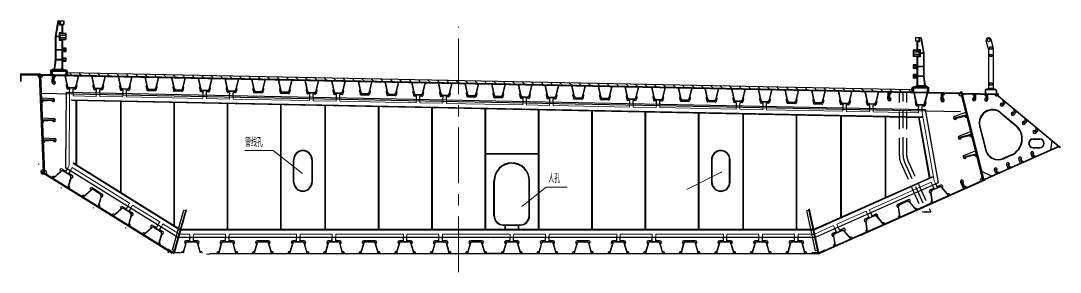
# Model space of a CAD drawing. Header units: millimetres. Extents: x -11.4 to 44.9, y -2.6 to 86.4.
# Drawn here: x 21.55 to 44.93, y 77.46 to 83.11 of the extents above; entities that cross this region are included whole.
import ezdxf

# ---------------------------------------------------------------- set-up
doc = ezdxf.new("R2010")
doc.units = ezdxf.units.MM
for name, pattern in [('CENTER', [2, 1.25, -0.25, 0.25, -0.25]), ('DASHED', [0.75, 0.5, -0.25]), ('DASHED2', [0.375, 0.25, -0.125]), ('DASHEDX2', [1.5, 1, -0.5])]:
    doc.linetypes.add(name, pattern=pattern)
for name, color, linetype, lineweight in [('CENTER', 1, 'CENTER', 13), ('dashed', 2, 'DASHED', 15), ('DIM', 4, 'Continuous', 15), ('GZ', 3, 'Continuous', 25), ('TEXT', 7, 'Continuous', 13)]:
    doc.layers.add(name, color=color, linetype=linetype, lineweight=lineweight)
doc.styles.get("Standard").update_dxf_attribs({"font": 'txt', "bigfont": 'gbcbig.shx'})

# ---------------------------------------------------------------- blocks, each defined once
blk = doc.blocks.new('U stiffner for bottom plate')
for p, q in [((90, 260), (-90, 260)), ((90, 254), (-90, 254)), ((-200, 0), (-135, 227)), ((-194, 0), (-129, 225)), ((129, 225), (194, 0)), ((135, 227), (200, 0))]:
    blk.add_line(p, q)
for centre, radius, start, end in [((-90, 214), 46, 90, 163.9092), ((-90, 214), 40, 90, 163.9092), ((90, 214), 46, 16.0908, 90), ((90, 214), 40, 16.0908, 90)]:
    blk.add_arc(centre, radius, start, end)
blk = doc.blocks.new('护栏')
for p, q in [((-210, 1215), (-270, 865)), ((-200, 1203), (-257, 870)), ((-210, 1215), (-160, 1215)), ((-200, 1203), (-172, 1203)), ((-172, 1203), (-172, 1123)), ((-160, 1215), (-160, 1135)), ((-160, 1215), (-80, 1215)), ((-156, 1211), (-156, 1139)), ((-156, 1211), (-84, 1211)), ((-84, 1211), (-84, 1139)), ((-80, 1215), (-80, 1135)), ((-122, 947), (-182, 947)), ((-182, 947), (-182, 870)), ((-172, 1135), (-160, 1135)), ((-172, 1123), (-122, 1123)), ((-160, 1135), (-80, 1135)), ((-160, 1135), (-110, 1135)), ((-156, 1139), (-84, 1139)), ((-122, 1123), (-110, 1123)), ((-122, 1123), (-122, 947)), ((-122, 947), (-110, 947)), ((-110, 1135), (-110, 935)), ((-270, 865), (-270, 345)), ((-258, 860), (-182, 860)), ((-258, 860), (-258, 570)), ((-257, 870), (-182, 870)), ((-182, 935), (-170, 935)), ((-182, 893), (-30, 893)), ((-182, 860), (-182, 783)), ((-182, 837), (-30, 837)), ((-182, 795), (-170, 795)), ((-182, 783), (-122, 783)), ((-110, 935), (-170, 935)), ((-170, 935), (-170, 795)), ((-170, 795), (-30, 795)), ((-166, 931), (-166, 799)), ((-110, 931), (-166, 931)), ((-166, 799), (-34, 799)), ((-122, 783), (-122, 570)), ((-110, 935), (-30, 935)), ((-110, 931), (-34, 931)), ((-110, 795), (-110, 133)), ((-34, 931), (-34, 799)), ((-30, 935), (-30, 795)), ((-258, 570), (-122, 570)), ((-258, 560), (-258, 570)), ((-258, 560), (-122, 560)), ((-258, 560), (-258, 350)), ((-122, 581), (-30, 581)), ((-122, 560), (-122, 570)), ((-122, 560), (-122, 350)), ((-122, 546), (-30, 546)), ((-110, 605), (-30, 605)), ((-110, 525), (-30, 525)), ((-106, 601), (-34, 601)), ((-106, 601), (-106, 529)), ((-106, 529), (-34, 529)), ((-34, 601), (-34, 529)), ((-30, 605), (-30, 525)), ((-270, 345), (-296, 133)), ((-259, 340), (-284, 133)), ((-259, 340), (-122, 340)), ((-258, 350), (-122, 350)), ((-122, 361), (-30, 361)), ((-122, 340), (-122, 133)), ((-122, 326), (-30, 326)), ((-110, 385), (-30, 385)), ((-110, 305), (-30, 305)), ((-106, 381), (-106, 309)), ((-106, 381), (-34, 381)), ((-106, 309), (-34, 309)), ((-34, 381), (-34, 309)), ((-30, 385), (-30, 305)), ((-335, 105), (-375, 105)), ((-375, 105), (-375, 80)), ((-375, 80), (-375, -7)), ((-375, 80), (-335, 80)), ((-360, 105), (-350, 105)), ((-350, 80), (-360, 80)), ((-350, 105), (-35, 105)), ((-350, 90), (-350, 0)), ((-350, 80), (-35, 80)), ((-340, 90), (-340, 0)), ((-320, 130), (-117, 130)), ((-320, 120), (-117, 120)), ((-97, 117), (-20, 97)), ((-95, 127), (-17, 107)), ((-35, 105), (-35, 80)), ((-35, 80), (-35, -1)), ((-10, 80), (-10, 0)), ((-10, 53), (-10, 0)), ((0, 80), (0, 0)), ((0, 53), (0, 0))]:
    blk.add_line(p, q)
at = {"color": 7, "linetype": 'DASHED2'}
for p, q in [((-200, 1203), (-212, 1203)), ((-172, 1203), (-160, 1203)), ((-258, 860), (-257, 870)), ((-182, 860), (-182, 870)), ((-122, 783), (-110, 783)), ((-259, 340), (-258, 350)), ((-122, 350), (-122, 340))]:
    blk.add_line(p, q, dxfattribs=at)
at = {"color": 3}
for p, q in [((-350, 100), (-350, -7)), ((-340, 100), (-340, -7))]:
    blk.add_line(p, q, dxfattribs=at)
at = {"linetype": 'DASHED', "ltscale": 0.2}
for p, q in [((-296, 133), (-300, 105)), ((-284, 133), (-288, 105)), ((-122, 133), (-122, 105)), ((-110, 133), (-110, 105))]:
    blk.add_line(p, q, dxfattribs=at)
for centre, radius, start, end in [((-320, 100), 30, 90, 180), ((-320, 100), 20, 90, 180), ((-117, 40), 90, 75.4546, 90), ((-117, 40), 80, 75.4546, 90), ((-30, 80), 20, 0, 60.72), ((-30, 80), 30, 0, 63.4349)]:
    blk.add_arc(centre, radius, start, end)
blk = doc.blocks.new('护栏2')
for p, q in [((-210, 1215), (-270, 865)), ((-200, 1203), (-257, 870)), ((-210, 1215), (-160, 1215)), ((-200, 1203), (-172, 1203)), ((-172, 1203), (-172, 1123)), ((-160, 1215), (-160, 1135)), ((-160, 1215), (-80, 1215)), ((-156, 1211), (-156, 1139)), ((-156, 1211), (-84, 1211)), ((-84, 1211), (-84, 1139)), ((-80, 1215), (-80, 1135)), ((-122, 947), (-182, 947)), ((-182, 947), (-182, 870)), ((-172, 1135), (-160, 1135)), ((-172, 1123), (-122, 1123)), ((-160, 1135), (-80, 1135)), ((-160, 1135), (-110, 1135)), ((-156, 1139), (-84, 1139)), ((-122, 1123), (-110, 1123)), ((-122, 1123), (-122, 947)), ((-122, 947), (-110, 947)), ((-110, 1135), (-110, 935)), ((-270, 865), (-270, 345)), ((-258, 860), (-182, 860)), ((-258, 860), (-258, 570)), ((-257, 870), (-182, 870)), ((-182, 935), (-170, 935)), ((-182, 893), (-30, 893)), ((-182, 860), (-182, 783)), ((-182, 837), (-30, 837)), ((-182, 795), (-170, 795)), ((-182, 783), (-122, 783)), ((-110, 935), (-170, 935)), ((-170, 935), (-170, 795)), ((-170, 795), (-30, 795)), ((-166, 931), (-166, 799)), ((-110, 931), (-166, 931)), ((-166, 799), (-34, 799)), ((-122, 783), (-122, 570)), ((-110, 935), (-30, 935)), ((-110, 931), (-34, 931)), ((-110, 795), (-110, 133)), ((-34, 931), (-34, 799)), ((-30, 935), (-30, 795)), ((-258, 570), (-122, 570)), ((-258, 560), (-258, 570)), ((-258, 560), (-122, 560)), ((-258, 560), (-258, 350)), ((-122, 581), (-30, 581)), ((-122, 560), (-122, 570)), ((-122, 560), (-122, 350)), ((-122, 546), (-30, 546)), ((-110, 605), (-30, 605)), ((-110, 525), (-30, 525)), ((-106, 601), (-34, 601)), ((-106, 601), (-106, 529)), ((-106, 529), (-34, 529)), ((-34, 601), (-34, 529)), ((-30, 605), (-30, 525)), ((-270, 345), (-296, 133)), ((-259, 340), (-284, 133)), ((-259, 340), (-122, 340)), ((-258, 350), (-122, 350)), ((-122, 361), (-30, 361)), ((-122, 340), (-122, 133)), ((-122, 326), (-30, 326)), ((-110, 385), (-30, 385)), ((-110, 305), (-30, 305)), ((-106, 381), (-106, 309)), ((-106, 381), (-34, 381)), ((-106, 309), (-34, 309)), ((-34, 381), (-34, 309)), ((-30, 385), (-30, 305)), ((-335, 105), (-375, 105)), ((-375, 105), (-375, 80)), ((-375, 80), (-375, 6)), ((-375, 80), (-335, 80)), ((-360, 105), (-350, 105)), ((-350, 80), (-360, 80)), ((-350, 105), (-35, 105)), ((-350, 100), (-350, 6)), ((-350, 80), (-35, 80)), ((-340, 100), (-340, 6)), ((-320, 130), (-117, 130)), ((-320, 120), (-117, 120)), ((-97, 117), (-20, 97)), ((-95, 127), (-17, 107)), ((-35, 105), (-35, 80)), ((-35, 80), (-35, -1)), ((-10, 80), (-10, 0)), ((-10, 53), (-10, 0)), ((0, 80), (0, 0)), ((0, 53), (0, 0))]:
    blk.add_line(p, q)
at = {"color": 7, "linetype": 'DASHED2'}
for p, q in [((-200, 1203), (-212, 1203)), ((-172, 1203), (-160, 1203)), ((-258, 860), (-257, 870)), ((-182, 860), (-182, 870)), ((-122, 783), (-110, 783)), ((-259, 340), (-258, 350)), ((-122, 350), (-122, 340))]:
    blk.add_line(p, q, dxfattribs=at)
at = {"linetype": 'DASHED', "ltscale": 0.2}
for p, q in [((-296, 133), (-300, 105)), ((-284, 133), (-288, 105)), ((-122, 133), (-122, 105)), ((-110, 133), (-110, 105))]:
    blk.add_line(p, q, dxfattribs=at)
for centre, radius, start, end in [((-320, 100), 30, 90, 180), ((-320, 100), 20, 90, 180), ((-117, 40), 90, 75.4546, 90), ((-117, 40), 80, 75.4546, 90), ((-30, 80), 20, 0, 60.72), ((-30, 80), 30, 0, 63.4349)]:
    blk.add_arc(centre, radius, start, end)
blk = doc.blocks.new('U stiffener for top plate')
for p, q in [((-150, 0), (-94, -243)), ((-142, 0), (-86, -241)), ((86, -241), (142, 0)), ((94, -243), (150, 0)), ((-47, -272), (47, -272)), ((-47, -280), (47, -280))]:
    blk.add_line(p, q)
for centre, radius, start, end in [((-47, -232), 48, 193.0693, 270), ((-47, -232), 40, 193.0693, 270), ((47, -232), 40, 270, 346.9307), ((47, -232), 48, 270, 346.9307)]:
    blk.add_arc(centre, radius, start, end)
blk = doc.blocks.new('open for top U')
for p, q in [((-19, -5), (-3, -75)), ((16, -91), (186, -91)), ((222, -5), (206, -75))]:
    blk.add_line(p, q)
for centre, start, end in [((0, 0), 103.0693, 193.0693), ((203, 0), 346.9307, 76.9307), ((16, -71), 193.0693, 270), ((186, -71), 270, 346.9307)]:
    blk.add_arc(centre, 20, start, end)

msp = doc.modelspace()

# ---------------------------------------------------------------- hatches: boundary and pattern name
at = {"layer": 'DIM'}
h = msp.add_hatch(dxfattribs=at)
h.set_pattern_fill('ANSI31', color=256, scale=1.2, angle=1.1458, style=0)
h.set_pattern_definition([(133.85424, (27.10443, 27.50774), (0.1081657, 0.1039239), [])])
h.paths.add_polyline_path([(22.594, 81.945), (41.594, 81.565), (41.594, 81.519), (40.523, 81.54), (40.491, 81.537), (23.695, 81.873), (23.663, 81.877), (22.594, 81.899)])

# ---------------------------------------------------------------- linework, layer by layer
at = {"color": 1}
msp.add_line((22.594, 81.95), (41.594, 81.57), dxfattribs=at)
at = {"layer": 'CENTER'}
msp.add_line((31.394, 77.465), (31.394, 82.981), dxfattribs=at)
at = {"layer": 'dashed', "linetype": 'DASHED2', "ltscale": 100000}
for p, q in [((22.647, 81.421), (22.638, 79.86)), ((22.647, 81.421), (22.648, 81.507)), ((22.727, 81.426), (22.728, 81.506)), ((22.727, 81.426), (23.246, 81.415)), ((23.246, 81.415), (23.248, 81.495)), ((23.326, 81.414), (23.328, 81.494)), ((23.326, 81.414), (23.846, 81.404)), ((23.846, 81.404), (23.848, 81.483)), ((23.926, 81.402), (23.928, 81.482)), ((23.926, 81.402), (25.646, 81.368)), ((25.646, 81.368), (25.648, 81.447)), ((25.726, 81.366), (25.728, 81.446)), ((25.726, 81.366), (26.246, 81.356)), ((26.246, 81.356), (26.247, 81.435)), ((26.326, 81.354), (26.327, 81.434)), ((28.045, 81.32), (28.047, 81.4)), ((28.125, 81.318), (28.127, 81.398)), ((28.645, 81.308), (28.647, 81.388)), ((28.725, 81.306), (28.727, 81.386)), ((26.326, 81.354), (28.045, 81.32)), ((28.125, 81.318), (28.645, 81.308)), ((28.725, 81.306), (30.445, 81.272)), ((30.445, 81.272), (30.447, 81.352)), ((30.525, 81.27), (30.527, 81.35)), ((30.525, 81.27), (31.045, 81.26)), ((31.045, 81.26), (31.046, 81.34)), ((31.125, 81.258), (31.126, 81.338)), ((31.125, 81.258), (32.845, 81.224)), ((32.845, 81.224), (32.846, 81.304)), ((32.924, 81.222), (32.926, 81.302)), ((32.924, 81.222), (33.444, 81.212)), ((33.444, 81.212), (33.446, 81.292)), ((33.524, 81.21), (33.526, 81.29)), ((33.524, 81.21), (35.244, 81.176)), ((35.244, 81.176), (35.246, 81.256)), ((35.324, 81.174), (35.326, 81.254)), ((35.324, 81.174), (35.844, 81.164)), ((35.844, 81.164), (35.846, 81.244)), ((35.924, 81.162), (35.925, 81.242)), ((35.924, 81.162), (37.644, 81.128)), ((37.644, 81.128), (37.645, 81.208)), ((37.724, 81.126), (37.725, 81.206)), ((38.243, 81.116), (38.245, 81.196)), ((38.323, 81.114), (38.325, 81.194)), ((40.043, 81.08), (40.045, 81.16)), ((40.123, 81.078), (40.125, 81.158)), ((40.643, 81.068), (40.645, 81.148)), ((40.723, 81.066), (40.725, 81.146)), ((37.724, 81.126), (38.243, 81.116)), ((38.323, 81.114), (40.043, 81.08)), ((40.123, 81.078), (40.643, 81.068)), ((40.723, 81.066), (41.743, 81.046)), ((41.743, 81.046), (41.744, 81.126)), ((41.823, 81.044), (41.824, 81.124)), ((41.823, 81.044), (42.097, 79.518)), ((22.638, 79.86), (22.596, 79.792)), ((22.706, 79.818), (22.664, 79.75)), ((23.997, 79.016), (22.706, 79.818)), ((42.097, 79.518), (42.13, 79.445)), ((42.024, 79.486), (40.635, 78.868)), ((42.024, 79.486), (42.057, 79.413)), ((23.997, 79.016), (23.955, 78.948)), ((24.065, 78.973), (24.023, 78.906)), ((24.677, 78.594), (24.065, 78.973)), ((39.904, 78.544), (40.562, 78.836)), ((40.562, 78.836), (40.594, 78.763)), ((40.635, 78.868), (40.668, 78.795)), ((24.677, 78.594), (24.635, 78.526)), ((24.745, 78.551), (24.703, 78.483)), ((25.117, 78.321), (24.745, 78.551)), ((39.831, 78.511), (39.403, 78.321)), ((39.831, 78.511), (39.863, 78.438)), ((39.904, 78.544), (39.937, 78.47)), ((25.354, 78.321), (25.117, 78.321)), ((25.354, 78.241), (25.354, 78.321)), ((26.154, 78.321), (25.434, 78.321)), ((25.434, 78.241), (25.434, 78.321)), ((26.154, 78.241), (26.154, 78.321)), ((27.754, 78.321), (26.234, 78.321)), ((26.234, 78.241), (26.234, 78.321)), ((27.754, 78.241), (27.754, 78.321)), ((28.554, 78.321), (27.834, 78.321)), ((27.834, 78.241), (27.834, 78.321)), ((28.554, 78.241), (28.554, 78.321)), ((30.154, 78.321), (28.634, 78.321)), ((28.634, 78.241), (28.634, 78.321)), ((30.154, 78.241), (30.154, 78.321)), ((30.954, 78.321), (30.234, 78.321)), ((30.234, 78.241), (30.234, 78.321)), ((30.954, 78.241), (30.954, 78.321)), ((32.554, 78.321), (31.034, 78.321)), ((31.034, 78.241), (31.034, 78.321)), ((32.554, 78.241), (32.554, 78.321)), ((33.354, 78.321), (32.634, 78.321)), ((32.634, 78.241), (32.634, 78.321)), ((33.354, 78.241), (33.354, 78.321)), ((34.954, 78.321), (33.434, 78.321)), ((33.434, 78.241), (33.434, 78.321)), ((34.954, 78.241), (34.954, 78.321)), ((35.754, 78.321), (35.034, 78.321)), ((35.034, 78.241), (35.034, 78.321)), ((35.754, 78.241), (35.754, 78.321)), ((37.354, 78.321), (35.834, 78.321)), ((35.834, 78.241), (35.834, 78.321)), ((37.354, 78.241), (37.354, 78.321)), ((38.154, 78.321), (37.434, 78.321)), ((37.434, 78.241), (37.434, 78.321)), ((38.154, 78.241), (38.154, 78.321)), ((38.954, 78.321), (38.234, 78.321)), ((38.234, 78.241), (38.234, 78.321)), ((38.954, 78.241), (38.954, 78.321)), ((39.403, 78.321), (39.034, 78.321)), ((39.034, 78.241), (39.034, 78.321))]:
    msp.add_line(p, q, dxfattribs=at)
at = {"layer": 'DIM', "ltscale": 150}
for p, q in [((26.586, 80.199), (27.227, 80.199)), ((27.887, 79.686), (27.227, 80.199)), ((37.316, 79.722), (36.531, 79.325)), ((33.367, 79.374), (32.822, 78.944)), ((33.367, 79.374), (33.84, 79.374))]:
    msp.add_line(p, q, dxfattribs=at)
at = {"layer": 'GZ', "ltscale": 150}
for p, q in [((43.31, 82.505), (43.267, 82.665)), ((43.42, 82.52), (43.374, 82.693)), ((43.314, 82.477), (43.314, 81.591)), ((43.399, 82.519), (43.339, 82.519)), ((43.339, 82.519), (43.339, 82.479)), ((43.399, 82.479), (43.339, 82.479)), ((43.399, 82.349), (43.339, 82.349)), ((43.339, 82.349), (43.339, 82.309)), ((43.399, 82.309), (43.339, 82.309)), ((43.399, 82.519), (43.399, 82.479)), ((43.399, 82.349), (43.399, 82.309)), ((43.424, 82.491), (43.424, 81.591)), ((21.964, 81.891), (22.051, 79.719)), ((21.964, 81.885), (21.964, 81.885)), ((21.994, 81.891), (22.082, 79.7)), ((22.257, 81.725), (22.261, 81.885)), ((22.284, 81.725), (22.288, 81.885)), ((22.3, 81.724), (22.304, 81.884)), ((23.564, 81.879), (23.596, 81.875)), ((23.595, 81.859), (23.596, 81.875)), ((22.57, 81.665), (22.585, 81.594)), ((22.812, 81.66), (22.794, 81.59)), ((23.17, 81.653), (23.185, 81.582)), ((23.412, 81.648), (23.394, 81.578)), ((23.77, 81.641), (23.785, 81.57)), ((24.012, 81.636), (23.994, 81.566)), ((43.399, 81.711), (43.339, 81.711)), ((43.339, 81.711), (43.339, 81.671)), ((43.399, 81.671), (43.339, 81.671)), ((43.399, 81.711), (43.399, 81.671)), ((22.014, 81.386), (22.278, 81.366)), ((22.567, 81.509), (22.558, 79.816)), ((22.65, 81.577), (22.605, 81.578)), ((22.648, 81.507), (22.65, 81.577)), ((22.728, 81.506), (22.73, 81.576)), ((22.775, 81.575), (22.73, 81.576)), ((23.249, 81.565), (23.204, 81.566)), ((23.248, 81.495), (23.249, 81.565)), ((23.328, 81.494), (23.329, 81.564)), ((23.374, 81.563), (23.329, 81.564)), ((23.849, 81.553), (23.804, 81.554)), ((23.848, 81.483), (23.849, 81.553)), ((23.928, 81.482), (23.929, 81.552)), ((23.974, 81.551), (23.929, 81.552)), ((25.648, 81.447), (25.649, 81.517)), ((25.728, 81.446), (25.729, 81.516)), ((26.247, 81.435), (26.249, 81.505)), ((26.327, 81.434), (26.329, 81.504)), ((28.047, 81.4), (28.048, 81.469)), ((28.127, 81.398), (28.128, 81.468)), ((28.569, 81.545), (28.584, 81.474)), ((28.648, 81.457), (28.603, 81.458)), ((28.647, 81.388), (28.648, 81.457)), ((28.727, 81.386), (28.728, 81.456)), ((28.773, 81.455), (28.728, 81.456)), ((28.811, 81.54), (28.793, 81.47)), ((30.369, 81.509), (30.384, 81.438)), ((30.448, 81.421), (30.403, 81.422)), ((30.447, 81.352), (30.448, 81.421)), ((30.527, 81.35), (30.528, 81.42)), ((30.573, 81.419), (30.528, 81.42)), ((30.611, 81.504), (30.593, 81.434)), ((30.969, 81.497), (30.984, 81.426)), ((31.048, 81.41), (31.003, 81.41)), ((31.046, 81.34), (31.048, 81.41)), ((31.126, 81.338), (31.128, 81.408)), ((31.173, 81.407), (31.128, 81.408)), ((31.21, 81.492), (31.193, 81.422)), ((32.768, 81.461), (32.783, 81.39)), ((32.848, 81.374), (32.803, 81.374)), ((32.846, 81.304), (32.848, 81.374)), ((32.926, 81.302), (32.927, 81.372)), ((32.972, 81.371), (32.927, 81.372)), ((33.01, 81.456), (32.992, 81.386)), ((33.368, 81.449), (33.383, 81.378)), ((33.61, 81.444), (33.592, 81.374)), ((35.168, 81.413), (35.183, 81.342)), ((35.41, 81.408), (35.392, 81.338)), ((40.392, 81.539), (40.424, 81.542)), ((40.392, 81.523), (40.392, 81.539)), ((41.054, 81.349), (41.057, 81.509)), ((41.081, 81.349), (41.084, 81.509)), ((41.097, 81.349), (41.1, 81.509)), ((42.253, 81.325), (42.257, 81.485)), ((42.28, 81.325), (42.284, 81.485)), ((42.296, 81.325), (42.3, 81.485)), ((42.297, 81.325), (42.3, 81.485)), ((42.684, 81.515), (42.713, 81.523)), ((42.684, 81.515), (43.181, 79.529)), ((42.713, 81.523), (43.209, 79.542)), ((42.99, 81.351), (42.992, 81.471)), ((43, 81.35), (43.002, 81.47)), ((43.03, 81.35), (43.032, 81.47)), ((43.244, 81.551), (43.244, 81.476)), ((43.252, 81.551), (43.252, 81.475)), ((43.26, 81.345), (43.262, 81.465)), ((43.26, 81.345), (43.262, 81.465)), ((43.27, 81.345), (43.272, 81.465)), ((43.274, 81.581), (43.464, 81.581)), ((43.274, 81.573), (43.464, 81.573)), ((43.3, 81.344), (43.302, 81.464)), ((43.434, 81.591), (43.304, 81.591)), ((43.304, 81.591), (43.304, 81.581)), ((43.434, 81.581), (43.304, 81.581)), ((43.434, 81.591), (43.434, 81.581)), ((43.486, 81.551), (43.486, 81.471)), ((43.494, 81.551), (43.494, 81.471)), ((43.494, 81.461), (44.925, 80.265)), ((43.507, 81.46), (44.93, 80.271)), ((43.544, 81.46), (43.544, 81.47)), ((22.276, 81.341), (22.016, 81.331)), ((22.277, 81.321), (22.017, 81.311)), ((22.688, 81.337), (41.822, 80.954)), ((22.688, 81.337), (22.688, 81.327)), ((22.688, 81.327), (41.822, 80.944)), ((22.789, 81.325), (22.789, 79.884)), ((22.799, 81.324), (22.799, 79.878)), ((23.789, 81.305), (23.789, 79.263)), ((23.799, 81.304), (23.799, 79.257)), ((24.989, 81.281), (24.989, 78.518)), ((24.999, 81.28), (24.999, 78.511)), ((26.189, 81.257), (26.189, 78.421)), ((26.199, 81.256), (26.199, 78.421)), ((27.389, 81.233), (27.389, 78.421)), ((27.399, 81.232), (27.399, 78.421)), ((28.389, 81.209), (28.389, 78.421)), ((28.399, 81.208), (28.399, 78.421)), ((29.589, 81.189), (29.589, 78.421)), ((29.599, 81.188), (29.599, 78.421)), ((30.789, 81.165), (30.789, 78.421)), ((30.799, 81.164), (30.799, 78.421)), ((31.989, 81.141), (31.989, 78.421)), ((31.999, 81.14), (31.999, 78.421)), ((33.447, 81.362), (33.402, 81.362)), ((33.446, 81.292), (33.447, 81.362)), ((33.526, 81.29), (33.527, 81.36)), ((33.572, 81.359), (33.527, 81.36)), ((35.247, 81.326), (35.202, 81.326)), ((35.246, 81.256), (35.247, 81.326)), ((35.326, 81.254), (35.327, 81.324)), ((35.372, 81.323), (35.327, 81.324)), ((35.846, 81.244), (35.847, 81.314)), ((35.925, 81.242), (35.927, 81.312)), ((37.645, 81.208), (37.647, 81.278)), ((37.725, 81.206), (37.727, 81.276)), ((38.167, 81.353), (38.182, 81.282)), ((38.246, 81.266), (38.201, 81.266)), ((38.245, 81.196), (38.246, 81.266)), ((38.325, 81.194), (38.326, 81.264)), ((38.371, 81.263), (38.326, 81.264)), ((38.409, 81.348), (38.391, 81.278)), ((39.967, 81.317), (39.982, 81.246)), ((40.046, 81.23), (40.001, 81.23)), ((40.045, 81.16), (40.046, 81.23)), ((40.125, 81.158), (40.126, 81.228)), ((40.171, 81.227), (40.126, 81.228)), ((40.209, 81.312), (40.191, 81.242)), ((40.567, 81.305), (40.582, 81.234)), ((40.646, 81.218), (40.601, 81.218)), ((40.645, 81.148), (40.646, 81.218)), ((40.725, 81.146), (40.726, 81.216)), ((40.771, 81.215), (40.726, 81.216)), ((40.808, 81.3), (40.791, 81.23)), ((41.667, 81.283), (41.682, 81.212)), ((41.746, 81.196), (41.701, 81.196)), ((41.744, 81.126), (41.746, 81.196)), ((41.824, 81.124), (41.826, 81.194)), ((41.871, 81.193), (41.826, 81.194)), ((41.908, 81.278), (41.89, 81.208)), ((43.612, 81.231), (43.677, 81.308)), ((43.612, 81.231), (43.619, 81.226)), ((43.619, 81.226), (43.683, 81.303)), ((43.642, 81.206), (43.707, 81.283)), ((22.032, 80.936), (22.296, 80.916)), ((33.189, 81.117), (33.189, 78.421)), ((33.199, 81.116), (33.199, 78.421)), ((34.389, 81.093), (34.389, 78.421)), ((34.399, 81.092), (34.399, 78.421)), ((35.589, 81.069), (35.589, 78.421)), ((35.599, 81.068), (35.599, 78.421)), ((36.789, 81.049), (36.789, 78.421)), ((36.799, 81.048), (36.799, 78.421)), ((37.789, 81.025), (37.789, 78.421)), ((37.799, 81.024), (37.799, 78.421)), ((38.989, 81.001), (38.989, 78.421)), ((38.999, 81), (38.999, 78.421)), ((39.989, 80.981), (39.989, 78.691)), ((39.999, 80.98), (39.999, 78.695)), ((40.989, 80.961), (40.989, 79.135)), ((40.999, 80.96), (40.999, 79.14)), ((41.739, 80.946), (41.985, 79.578)), ((41.749, 80.945), (41.994, 79.582)), ((41.822, 80.954), (41.822, 80.944)), ((41.89, 81.123), (42.187, 79.471)), ((42.799, 81.055), (42.551, 80.962)), ((42.56, 80.938), (42.813, 81.001)), ((42.565, 80.919), (42.818, 80.982)), ((43.858, 81.026), (43.922, 81.103)), ((43.858, 81.026), (43.864, 81.021)), ((43.864, 81.021), (43.928, 81.098)), ((43.888, 81.001), (43.952, 81.078)), ((22.294, 80.892), (22.034, 80.881)), ((22.295, 80.872), (22.035, 80.861)), ((44.104, 80.821), (44.168, 80.898)), ((44.104, 80.821), (44.11, 80.816)), ((44.11, 80.816), (44.174, 80.892)), ((44.133, 80.796), (44.198, 80.873)), ((44.349, 80.616), (44.413, 80.692)), ((44.355, 80.61), (44.419, 80.687)), ((44.379, 80.591), (44.443, 80.667)), ((22.05, 80.486), (22.314, 80.467)), ((22.312, 80.442), (22.052, 80.431)), ((42.909, 80.618), (42.66, 80.525)), ((42.67, 80.502), (42.922, 80.565)), ((42.674, 80.482), (42.927, 80.545)), ((44.349, 80.616), (44.355, 80.61)), ((22.313, 80.422), (22.053, 80.411)), ((44.93, 80.271), (44.925, 80.265)), ((43.018, 80.182), (42.77, 80.088)), ((42.779, 80.065), (43.031, 80.128)), ((42.784, 80.046), (43.036, 80.109)), ((43.994, 80), (44.035, 79.909)), ((44.023, 80.013), (44.03, 80.016)), ((44.023, 80.013), (44.063, 79.922)), ((44.03, 80.016), (44.071, 79.925)), ((44.269, 80.122), (44.309, 80.031)), ((44.297, 80.135), (44.304, 80.138)), ((44.297, 80.135), (44.338, 80.043)), ((44.304, 80.138), (44.345, 80.047)), ((22.031, 79.731), (22.02, 79.714)), ((22.031, 79.731), (24.994, 77.891)), ((22.558, 79.816), (25.094, 78.241)), ((22.596, 79.792), (22.559, 79.732)), ((22.664, 79.75), (22.627, 79.69)), ((22.731, 79.92), (22.725, 79.912)), ((22.725, 79.912), (25.141, 78.411)), ((22.731, 79.92), (25.144, 78.422)), ((43.446, 79.757), (43.487, 79.665)), ((43.475, 79.769), (43.482, 79.773)), ((43.475, 79.769), (43.515, 79.678)), ((43.482, 79.773), (43.522, 79.681)), ((43.72, 79.879), (43.761, 79.787)), ((43.749, 79.891), (43.756, 79.894)), ((43.749, 79.891), (43.789, 79.8)), ((43.756, 79.894), (43.797, 79.803)), ((22.02, 79.714), (24.956, 77.891)), ((42.055, 79.609), (39.381, 78.421)), ((42.059, 79.6), (39.384, 78.411)), ((39.494, 77.891), (43.226, 79.55)), ((42.059, 79.6), (42.055, 79.609)), ((42.711, 79.496), (42.776, 79.349)), ((42.726, 79.502), (42.791, 79.356)), ((43.226, 79.55), (43.235, 79.531)), ((43.236, 79.554), (43.239, 79.546)), ((42.187, 79.471), (39.42, 78.241)), ((42.057, 79.413), (42.085, 79.349)), ((42.13, 79.445), (42.158, 79.381)), ((42.687, 79.485), (42.752, 79.339)), ((41.687, 78.865), (42.053, 79.028)), ((23.955, 78.948), (23.918, 78.888)), ((24.023, 78.906), (23.986, 78.846)), ((40.668, 78.795), (40.696, 78.731)), ((40.594, 78.763), (40.623, 78.699)), ((24.635, 78.526), (24.598, 78.466)), ((24.703, 78.483), (24.666, 78.424)), ((39.384, 78.411), (25.144, 78.411)), ((39.381, 78.421), (25.147, 78.421)), ((32.438, 78.521), (32.438, 78.421)), ((32.448, 78.521), (32.448, 78.421)), ((32.738, 78.521), (32.738, 78.421)), ((32.748, 78.521), (32.748, 78.421)), ((39.863, 78.438), (39.892, 78.374)), ((39.937, 78.47), (39.965, 78.406)), ((39.42, 78.241), (25.094, 78.241)), ((25.354, 78.171), (25.354, 78.241)), ((25.434, 78.171), (25.434, 78.241)), ((26.154, 78.171), (26.154, 78.241)), ((26.234, 78.171), (26.234, 78.241)), ((27.754, 78.171), (27.754, 78.241)), ((27.834, 78.171), (27.834, 78.241)), ((28.554, 78.171), (28.554, 78.241)), ((28.634, 78.171), (28.634, 78.241)), ((30.154, 78.171), (30.154, 78.241)), ((30.234, 78.171), (30.234, 78.241)), ((30.954, 78.171), (30.954, 78.241)), ((31.034, 78.171), (31.034, 78.241)), ((32.188, 78.241), (32.2, 78.241)), ((32.554, 78.171), (32.554, 78.241)), ((32.634, 78.171), (32.634, 78.241)), ((33.354, 78.171), (33.354, 78.241)), ((33.434, 78.171), (33.434, 78.241)), ((34.954, 78.171), (34.954, 78.241)), ((35.034, 78.171), (35.034, 78.241)), ((35.754, 78.171), (35.754, 78.241)), ((35.834, 78.171), (35.834, 78.241)), ((37.354, 78.171), (37.354, 78.241)), ((37.434, 78.171), (37.434, 78.241)), ((38.154, 78.171), (38.154, 78.241)), ((38.234, 78.171), (38.234, 78.241)), ((38.954, 78.171), (38.954, 78.241)), ((39.034, 78.171), (39.034, 78.241)), ((39.496, 77.879), (40.413, 78.286)), ((40.408, 78.297), (40.413, 78.286)), ((40.413, 78.286), (40.474, 78.304)), ((24.867, 77.971), (24.866, 77.97)), ((24.881, 77.975), (24.997, 77.903)), ((25.144, 77.893), (25.144, 77.891)), ((31.994, 77.891), (32.394, 77.891)), ((32.188, 77.891), (32.2, 77.891)), ((39.344, 77.893), (39.344, 77.891)), ((39.491, 77.903), (39.617, 77.958)), ((39.494, 77.891), (39.496, 77.879)), ((39.63, 77.953), (39.631, 77.952))]:
    msp.add_line(p, q, dxfattribs=at)
at = {"layer": 'GZ'}
for p, q in [((21.549, 81.751), (21.549, 81.931)), ((21.559, 81.751), (21.559, 81.931)), ((21.994, 81.911), (21.559, 81.911)), ((21.994, 81.891), (21.559, 81.891)), ((21.994, 81.911), (23.564, 81.879)), ((21.994, 81.891), (42.694, 81.477)), ((23.596, 81.875), (40.392, 81.539)), ((22.284, 81.725), (22.3, 81.724)), ((24.97, 81.617), (24.985, 81.546)), ((25.212, 81.612), (25.194, 81.542)), ((25.57, 81.605), (25.585, 81.534)), ((25.811, 81.6), (25.794, 81.53)), ((21.986, 81.491), (42.686, 81.077)), ((22.567, 81.509), (41.89, 81.123)), ((25.174, 81.527), (25.004, 81.53)), ((25.649, 81.517), (25.604, 81.518)), ((25.774, 81.515), (25.729, 81.516)), ((26.17, 81.593), (26.185, 81.522)), ((26.249, 81.505), (26.204, 81.506)), ((26.374, 81.503), (26.329, 81.504)), ((26.411, 81.588), (26.394, 81.518)), ((27.369, 81.569), (27.384, 81.498)), ((27.574, 81.479), (27.404, 81.482)), ((27.611, 81.564), (27.593, 81.494)), ((27.969, 81.557), (27.984, 81.486)), ((28.048, 81.469), (28.003, 81.47)), ((28.173, 81.467), (28.128, 81.468)), ((28.211, 81.552), (28.193, 81.482)), ((29.769, 81.521), (29.784, 81.45)), ((29.973, 81.431), (29.803, 81.434)), ((30.011, 81.516), (29.993, 81.446)), ((32.169, 81.473), (32.183, 81.402)), ((32.373, 81.383), (32.203, 81.386)), ((32.41, 81.468), (32.392, 81.398)), ((34.568, 81.425), (34.583, 81.354)), ((34.81, 81.42), (34.792, 81.35)), ((35.768, 81.401), (35.783, 81.33)), ((36.009, 81.396), (35.992, 81.326)), ((36.968, 81.377), (36.983, 81.306)), ((37.209, 81.372), (37.191, 81.302)), ((40.424, 81.542), (42.689, 81.497)), ((42.722, 81.486), (43.544, 81.47)), ((42.725, 81.476), (43.544, 81.46)), ((22.276, 81.341), (22.277, 81.321)), ((34.772, 81.335), (34.602, 81.338)), ((35.847, 81.314), (35.802, 81.314)), ((35.972, 81.311), (35.927, 81.312)), ((37.172, 81.287), (37.002, 81.29)), ((37.567, 81.365), (37.582, 81.294)), ((37.647, 81.278), (37.602, 81.278)), ((37.772, 81.275), (37.727, 81.276)), ((37.809, 81.36), (37.791, 81.29)), ((39.367, 81.329), (39.382, 81.258)), ((39.571, 81.239), (39.401, 81.242)), ((39.609, 81.324), (39.591, 81.254)), ((41.081, 81.349), (41.097, 81.349)), ((42.28, 81.325), (42.296, 81.325)), ((42.99, 81.351), (43, 81.35)), ((43.26, 81.345), (43.27, 81.345)), ((42.56, 80.938), (42.565, 80.919)), ((22.294, 80.892), (22.295, 80.872)), ((22.312, 80.442), (22.313, 80.422)), ((42.67, 80.502), (42.674, 80.482)), ((44.894, 80.291), (43.236, 79.554)), ((44.901, 80.285), (43.239, 79.546)), ((44.74, 80.419), (44.711, 80.209)), ((42.779, 80.065), (42.784, 80.046)), ((21.944, 79.899), (21.944, 79.883)), ((22.483, 79.78), (22.559, 79.732)), ((43.159, 79.735), (43.39, 79.622)), ((22.627, 79.69), (22.703, 79.643)), ((43.235, 79.531), (40.474, 78.304)), ((42.711, 79.496), (42.726, 79.502)), ((22.455, 79.367), (22.455, 79.351)), ((23.163, 79.358), (23.383, 79.221)), ((42.085, 79.349), (42.003, 79.312)), ((42.24, 79.417), (42.158, 79.381)), ((41.509, 79.093), (41.272, 78.987)), ((23.18, 78.917), (23.18, 78.901)), ((23.842, 78.935), (23.918, 78.888)), ((23.986, 78.846), (24.062, 78.799)), ((40.541, 78.663), (40.623, 78.699)), ((40.696, 78.731), (40.778, 78.768)), ((23.904, 78.467), (23.904, 78.451)), ((24.522, 78.513), (24.598, 78.466)), ((24.666, 78.424), (24.742, 78.377)), ((39.81, 78.338), (39.892, 78.374)), ((39.965, 78.406), (40.047, 78.443)), ((25.354, 78.171), (25.265, 78.171)), ((25.523, 78.171), (25.434, 78.171)), ((26.154, 78.171), (26.065, 78.171)), ((26.323, 78.171), (26.234, 78.171)), ((27.123, 78.171), (26.865, 78.171)), ((27.754, 78.171), (27.665, 78.171)), ((27.923, 78.171), (27.834, 78.171)), ((28.554, 78.171), (28.465, 78.171)), ((28.723, 78.171), (28.634, 78.171)), ((29.523, 78.171), (29.265, 78.171)), ((30.154, 78.171), (30.065, 78.171)), ((30.323, 78.171), (30.234, 78.171)), ((30.954, 78.171), (30.865, 78.171)), ((31.123, 78.171), (31.034, 78.171)), ((31.923, 78.171), (31.665, 78.171)), ((32.554, 78.171), (32.465, 78.171)), ((32.723, 78.171), (32.634, 78.171)), ((33.354, 78.171), (33.265, 78.171)), ((33.523, 78.171), (33.434, 78.171)), ((34.323, 78.171), (34.065, 78.171)), ((34.954, 78.171), (34.865, 78.171)), ((35.123, 78.171), (35.034, 78.171)), ((35.754, 78.171), (35.665, 78.171)), ((35.923, 78.171), (35.834, 78.171)), ((36.723, 78.171), (36.465, 78.171)), ((37.354, 78.171), (37.265, 78.171)), ((37.523, 78.171), (37.434, 78.171)), ((38.154, 78.171), (38.065, 78.171)), ((38.323, 78.171), (38.234, 78.171)), ((38.954, 78.171), (38.865, 78.171)), ((39.123, 78.171), (39.034, 78.171))]:
    msp.add_line(p, q, dxfattribs=at)
at = {"layer": 'GZ', "color": 7, "linetype": 'DASHEDX2', "ltscale": 0.4}
for p, q in [((41.311, 80.078), (41.311, 81.524)), ((41.395, 80.1), (41.395, 81.523)), ((41.479, 80.078), (41.479, 81.521)), ((41.498, 79.991), (42.017, 78.823)), ((41.344, 79.923), (41.833, 78.823)), ((41.429, 79.937), (41.925, 78.823)), ((41.833, 78.823), (42.017, 78.823))]:
    msp.add_line(p, q, dxfattribs=at)
at = {"layer": 'GZ', "color": 4}
for p, q in [((43.591, 81.041), (43.927, 80.76)), ((43.597, 81.049), (43.933, 80.768)), ((43.114, 80.746), (43.246, 80.217)), ((43.123, 80.748), (43.256, 80.219)), ((44.32, 80.46), (44.47, 80.46)), ((44.32, 80.452), (44.47, 80.452)), ((44.32, 80.268), (44.47, 80.268)), ((44.32, 80.26), (44.47, 80.26)), ((27.684, 79.491), (27.684, 79.991)), ((27.694, 79.491), (27.694, 79.991)), ((28.094, 79.991), (28.094, 79.491)), ((28.104, 79.991), (28.104, 79.491)), ((33.189, 80.126), (31.999, 80.126)), ((33.189, 80.116), (31.999, 80.116)), ((37.084, 79.991), (37.084, 79.491)), ((37.094, 79.991), (37.094, 79.491)), ((37.494, 79.491), (37.494, 79.991)), ((37.504, 79.491), (37.504, 79.991)), ((43.835, 80.105), (43.655, 80.024)), ((43.839, 80.095), (43.659, 80.015)), ((32.193, 78.731), (32.193, 79.521)), ((32.203, 78.731), (32.203, 79.521)), ((32.983, 78.731), (32.983, 79.521)), ((32.993, 78.731), (32.993, 79.521)), ((32.403, 78.531), (32.783, 78.531)), ((32.403, 78.521), (32.783, 78.521))]:
    msp.add_line(p, q, dxfattribs=at)
at = {"layer": 'GZ', "ltscale": 3}
for p, q in [((24.958, 77.968), (25.213, 78.862)), ((24.992, 77.906), (25.266, 78.868)), ((25.004, 77.903), (25.278, 78.864)), ((25.213, 78.862), (25.261, 78.848)), ((25.266, 78.868), (25.278, 78.864)), ((39.233, 78.851), (39.282, 78.861)), ((39.426, 77.941), (39.233, 78.851)), ((39.278, 78.881), (39.289, 78.883)), ((39.485, 77.903), (39.278, 78.881)), ((39.497, 77.905), (39.289, 78.883)), ((24.871, 77.943), (24.856, 77.891)), ((25.006, 77.954), (24.958, 77.968)), ((24.992, 77.906), (25.004, 77.903)), ((25.134, 77.903), (24.997, 77.903)), ((25.73, 77.871), (25.794, 77.879)), ((25.794, 77.891), (25.794, 77.879)), ((39.496, 77.879), (25.794, 77.879)), ((39.491, 77.903), (39.354, 77.903)), ((39.475, 77.952), (39.426, 77.941)), ((39.485, 77.903), (39.497, 77.905))]:
    msp.add_line(p, q, dxfattribs=at)
at = {"layer": 'GZ', "ltscale": 150}
msp.add_circle((43.32, 82.679), 0.036, dxfattribs=at)
for centre, radius, start, end in [((43.321, 82.679), 0.055, 15, 195), ((43.204, 82.477), 0.11, 0, 15), ((43.314, 82.491), 0.11, 0, 15), ((21.994, 81.891), 0.05, 272.2906, 358.8542), ((22.304, 81.884), 0.035, 268.8542, 358.8542), ((22.292, 81.725), 0.035, 178.8542, 75.6413), ((22.59, 81.669), 0.02, 101.9236, 191.9236), ((22.793, 81.665), 0.02, 345.7849, 75.7849), ((23.19, 81.657), 0.02, 101.9236, 191.9236), ((23.393, 81.653), 0.02, 345.7849, 75.7849), ((23.79, 81.645), 0.02, 101.9236, 191.9236), ((23.992, 81.641), 0.02, 345.7849, 75.7849), ((22.276, 81.331), 0.035, 198.8922, 86.9112), ((22.605, 81.598), 0.02, 191.9236, 268.8542), ((22.775, 81.595), 0.02, 268.8542, 345.7849), ((23.205, 81.586), 0.02, 191.9236, 268.8542), ((23.375, 81.583), 0.02, 268.8542, 345.7849), ((23.805, 81.574), 0.02, 191.9236, 268.8542), ((23.975, 81.571), 0.02, 268.8542, 345.7849), ((28.589, 81.549), 0.02, 101.9236, 191.9236), ((28.604, 81.478), 0.02, 191.9236, 268.8542), ((28.774, 81.475), 0.02, 268.8542, 345.7849), ((28.791, 81.545), 0.02, 345.7849, 75.7849), ((30.388, 81.513), 0.02, 101.9236, 191.9236), ((30.403, 81.442), 0.02, 191.9236, 268.8542), ((30.573, 81.439), 0.02, 268.8542, 345.7849), ((30.591, 81.509), 0.02, 345.7849, 75.7849), ((30.988, 81.501), 0.02, 101.9236, 191.9236), ((31.003, 81.43), 0.02, 191.9236, 268.8542), ((31.173, 81.427), 0.02, 268.8542, 345.7849), ((31.191, 81.491), 0.02, 345.7849, 75.7849), ((32.788, 81.465), 0.02, 101.9236, 191.9236), ((32.803, 81.394), 0.02, 191.9236, 268.8542), ((32.973, 81.391), 0.02, 268.8542, 345.7849), ((32.991, 81.461), 0.02, 345.7849, 75.7849), ((33.388, 81.453), 0.02, 101.9236, 191.9236), ((33.403, 81.382), 0.02, 191.9236, 268.8542), ((33.573, 81.379), 0.02, 268.8542, 345.7849), ((33.591, 81.449), 0.02, 345.7849, 75.7849), ((35.187, 81.417), 0.02, 101.9236, 191.9236), ((35.39, 81.413), 0.02, 345.7849, 75.7849), ((38.187, 81.357), 0.02, 101.9236, 191.9236), ((38.39, 81.353), 0.02, 345.7849, 75.7849), ((41.089, 81.349), 0.035, 178.8542, 75.6413), ((41.1, 81.509), 0.035, 268.8542, 358.8542), ((42.3, 81.485), 0.035, 268.8542, 358.8542), ((42.694, 81.477), 0.05, 178.8542, 284.0362), ((42.725, 81.476), 0.035, 284.0362, 358.8542), ((42.992, 81.471), 0.035, 178.8542, 268.8542), ((42.995, 81.351), 0.035, 97.0674, 358.8542), ((43.262, 81.465), 0.035, 178.8542, 268.8542), ((43.265, 81.345), 0.035, 97.0674, 358.8542), ((43.274, 81.551), 0.03, 90, 180), ((43.274, 81.551), 0.022, 90, 180), ((43.494, 81.461), 0.035, 178.8542, 320.2589), ((43.464, 81.551), 0.03, 0, 90), ((43.464, 81.551), 0.022, 0, 90), ((22.017, 81.311), 0.035, 272.2906, 2.2906), ((35.202, 81.346), 0.02, 191.9236, 268.8542), ((35.372, 81.343), 0.02, 268.8542, 345.7849), ((38.202, 81.286), 0.02, 191.9236, 268.8542), ((38.372, 81.283), 0.02, 268.8542, 345.7849), ((39.987, 81.321), 0.02, 101.9236, 191.9236), ((40.001, 81.25), 0.02, 191.9236, 268.8542), ((40.171, 81.247), 0.02, 268.8542, 345.7849), ((40.189, 81.317), 0.02, 345.7849, 75.7849), ((40.586, 81.309), 0.02, 101.9236, 191.9236), ((40.601, 81.238), 0.02, 191.9236, 268.8542), ((40.771, 81.235), 0.02, 268.8542, 345.7849), ((40.789, 81.305), 0.02, 345.7849, 75.7849), ((41.686, 81.287), 0.02, 101.9236, 191.9236), ((41.701, 81.216), 0.02, 191.9236, 268.8542), ((41.871, 81.213), 0.02, 268.8542, 345.7849), ((41.889, 81.283), 0.02, 345.7849, 75.7849), ((42.288, 81.325), 0.035, 178.8542, 75.6413), ((43.616, 81.229), 0.035, 56.6764, 320.114), ((43.677, 81.308), 0.035, 140.114, 230.114), ((22.294, 80.882), 0.035, 198.8922, 86.9112), ((42.563, 80.929), 0.035, 109.4157, 357.4347), ((42.818, 80.982), 0.035, 194.0362, 284.0362), ((43.861, 81.023), 0.035, 56.6764, 320.114), ((43.922, 81.103), 0.035, 140.114, 230.114), ((44.168, 80.898), 0.035, 140.114, 230.114), ((22.035, 80.861), 0.035, 272.2906, 2.2906), ((44.107, 80.818), 0.035, 56.6764, 320.114), ((44.413, 80.692), 0.035, 140.114, 230.114), ((22.312, 80.432), 0.035, 198.8922, 86.9112), ((42.672, 80.492), 0.035, 109.4157, 357.4347), ((42.927, 80.545), 0.035, 194.0362, 284.0362), ((44.352, 80.613), 0.035, 56.6764, 320.114), ((22.053, 80.411), 0.035, 272.2906, 2.2906), ((42.781, 80.055), 0.035, 109.4157, 357.4347), ((43.036, 80.109), 0.035, 194.0362, 284.0362), ((44.026, 80.015), 0.035, 300.5249, 203.9625), ((44.301, 80.136), 0.035, 300.5249, 203.9625), ((44.345, 80.047), 0.035, 23.9625, 113.9625), ((22.051, 79.719), 0.05, 92.2906, 304.5767), ((22.082, 79.7), 0.05, 328.1548, 92.2906), ((43.478, 79.771), 0.035, 300.5249, 203.9625), ((43.752, 79.893), 0.035, 300.5249, 203.9625), ((43.797, 79.803), 0.035, 23.9625, 113.9625), ((44.071, 79.925), 0.035, 23.9625, 113.9625), ((42.719, 79.499), 0.035, 307.1755, 203.9625), ((43.181, 79.529), 0.05, 104.0362, 203.9625), ((43.522, 79.681), 0.035, 23.9625, 113.9625), ((42.791, 79.356), 0.035, 23.9625, 113.9625), ((24.876, 77.966), 0.01, 58.1548, 148.1548), ((25.134, 77.893), 0.01, 0, 90), ((39.354, 77.893), 0.01, 90, 180), ((39.621, 77.949), 0.01, 23.9625, 113.9625)]:
    msp.add_arc(centre, radius, start, end, dxfattribs=at)
at = {"layer": 'GZ'}
for centre, radius, start, end in [((21.964, 81.885), 0.035, 170.1291, 272.7046), ((24.99, 81.621), 0.02, 101.9236, 191.9236), ((25.192, 81.617), 0.02, 345.7849, 75.7849), ((25.589, 81.609), 0.02, 101.9236, 191.9236), ((25.792, 81.605), 0.02, 345.7849, 75.7849), ((26.189, 81.597), 0.02, 101.9236, 191.9236), ((26.392, 81.593), 0.02, 345.7849, 75.7849), ((25.004, 81.55), 0.02, 191.9236, 268.8542), ((25.174, 81.547), 0.02, 268.8542, 345.7849), ((25.604, 81.538), 0.02, 191.9236, 268.8542), ((25.774, 81.535), 0.02, 268.8542, 345.7849), ((26.204, 81.526), 0.02, 191.9236, 268.8542), ((26.374, 81.523), 0.02, 268.8542, 345.7849), ((27.389, 81.573), 0.02, 101.9236, 191.9236), ((27.404, 81.502), 0.02, 191.9236, 268.8542), ((27.574, 81.499), 0.02, 268.8542, 345.7849), ((27.592, 81.569), 0.02, 345.7849, 75.7849), ((27.989, 81.561), 0.02, 101.9236, 191.9236), ((28.004, 81.49), 0.02, 191.9236, 268.8542), ((28.174, 81.487), 0.02, 268.8542, 345.7849), ((28.192, 81.557), 0.02, 345.7849, 75.7849), ((29.789, 81.525), 0.02, 101.9236, 191.9236), ((29.804, 81.454), 0.02, 191.9236, 268.8542), ((29.973, 81.451), 0.02, 268.8542, 345.7849), ((29.991, 81.521), 0.02, 345.7849, 75.7849), ((32.188, 81.477), 0.02, 101.9236, 191.9236), ((32.203, 81.406), 0.02, 191.9236, 268.8542), ((32.373, 81.403), 0.02, 268.8542, 345.7849), ((32.391, 81.473), 0.02, 345.7849, 75.7849), ((34.588, 81.429), 0.02, 101.9236, 191.9236), ((34.79, 81.425), 0.02, 345.7849, 75.7849), ((35.787, 81.405), 0.02, 101.9236, 191.9236), ((35.99, 81.401), 0.02, 345.7849, 75.7849), ((36.987, 81.381), 0.02, 101.9236, 191.9236), ((37.19, 81.377), 0.02, 345.7849, 75.7849), ((37.587, 81.369), 0.02, 101.9236, 191.9236), ((37.79, 81.365), 0.02, 345.7849, 75.7849), ((34.603, 81.358), 0.02, 191.9236, 268.8542), ((34.773, 81.355), 0.02, 268.8542, 345.7849), ((35.802, 81.334), 0.02, 191.9236, 268.8542), ((35.972, 81.331), 0.02, 268.8542, 345.7849), ((37.002, 81.31), 0.02, 191.9236, 268.8542), ((37.172, 81.307), 0.02, 268.8542, 345.7849), ((37.602, 81.298), 0.02, 191.9236, 268.8542), ((37.772, 81.295), 0.02, 268.8542, 345.7849), ((39.387, 81.333), 0.02, 101.9236, 191.9236), ((39.402, 81.262), 0.02, 191.9236, 268.8542), ((39.572, 81.259), 0.02, 268.8542, 345.7849), ((39.589, 81.329), 0.02, 345.7849, 75.7849), ((22.465, 79.75), 0.035, 58.1548, 222.064), ((22.276, 79.579), 0.035, 42.064, 148.1548), ((22.685, 79.613), 0.035, 254.2457, 58.1548), ((22.615, 79.368), 0.035, 328.1548, 74.2457), ((23.144, 79.328), 0.035, 58.1548, 222.064), ((42.018, 79.28), 0.035, 113.9625, 277.8717), ((42.254, 79.385), 0.035, 310.0533, 113.9625), ((22.955, 79.157), 0.035, 42.064, 148.1548), ((23.364, 79.191), 0.035, 254.2457, 58.1548), ((41.523, 79.061), 0.035, 310.0533, 113.9625), ((42.053, 79.028), 0.035, 97.8717, 203.9625), ((42.418, 79.19), 0.035, 23.9625, 130.0533), ((23.295, 78.946), 0.035, 328.1548, 74.2457), ((23.824, 78.906), 0.035, 58.1548, 222.064), ((24.044, 78.769), 0.035, 254.2457, 58.1548), ((41.287, 78.956), 0.035, 113.9625, 277.8717), ((41.687, 78.865), 0.035, 23.9625, 130.0533), ((23.635, 78.735), 0.035, 42.064, 148.1548), ((40.556, 78.631), 0.035, 113.9625, 277.8717), ((40.792, 78.736), 0.035, 310.0533, 113.9625), ((40.956, 78.54), 0.035, 23.9625, 130.0533), ((41.321, 78.703), 0.035, 97.8717, 203.9625), ((23.974, 78.524), 0.035, 328.1548, 74.2457), ((24.314, 78.313), 0.035, 42.064, 148.1548), ((24.504, 78.484), 0.035, 58.1548, 222.064), ((24.723, 78.347), 0.035, 254.2457, 58.1548), ((39.824, 78.306), 0.035, 113.9625, 277.8717), ((40.061, 78.411), 0.035, 310.0533, 113.9625), ((40.59, 78.378), 0.035, 97.8717, 203.9625), ((24.654, 78.102), 0.035, 328.1548, 74.2457), ((25.265, 78.136), 0.035, 90, 253.9092), ((25.523, 78.136), 0.035, 286.0908, 90), ((26.065, 78.136), 0.035, 90, 253.9092), ((26.323, 78.136), 0.035, 286.0908, 90), ((26.865, 78.136), 0.035, 90, 253.9092), ((27.123, 78.136), 0.035, 286.0908, 90), ((27.665, 78.136), 0.035, 90, 253.9092), ((27.923, 78.136), 0.035, 286.0908, 90), ((28.465, 78.136), 0.035, 90, 253.9092), ((28.723, 78.136), 0.035, 286.0908, 90), ((29.265, 78.136), 0.035, 90, 253.9092), ((29.523, 78.136), 0.035, 286.0908, 90), ((30.065, 78.136), 0.035, 90, 253.9092), ((30.323, 78.136), 0.035, 286.0908, 90), ((30.865, 78.136), 0.035, 90, 253.9092), ((31.123, 78.136), 0.035, 286.0908, 90), ((31.665, 78.136), 0.035, 90, 253.9092), ((31.923, 78.136), 0.035, 286.0908, 90), ((32.465, 78.136), 0.035, 90, 253.9092), ((32.723, 78.136), 0.035, 286.0908, 90), ((33.265, 78.136), 0.035, 90, 253.9092), ((33.523, 78.136), 0.035, 286.0908, 90), ((34.065, 78.136), 0.035, 90, 253.9092), ((34.323, 78.136), 0.035, 286.0908, 90), ((34.865, 78.136), 0.035, 90, 253.9092), ((35.123, 78.136), 0.035, 286.0908, 90), ((35.665, 78.136), 0.035, 90, 253.9092), ((35.923, 78.136), 0.035, 286.0908, 90), ((36.465, 78.136), 0.035, 90, 253.9092), ((36.723, 78.136), 0.035, 286.0908, 90), ((37.265, 78.136), 0.035, 90, 253.9092), ((37.523, 78.136), 0.035, 286.0908, 90), ((38.065, 78.136), 0.035, 90, 253.9092), ((38.323, 78.136), 0.035, 286.0908, 90), ((38.865, 78.136), 0.035, 90, 253.9092), ((39.123, 78.136), 0.035, 286.0908, 90), ((40.225, 78.216), 0.035, 23.9625, 130.0533), ((25.194, 77.891), 0.035, 73.9092, 180), ((25.594, 77.891), 0.035, 0, 106.0908), ((25.994, 77.891), 0.035, 73.9092, 180), ((26.394, 77.891), 0.035, 0, 106.0908), ((26.794, 77.891), 0.035, 73.9092, 180), ((27.194, 77.891), 0.035, 0, 106.0908), ((27.594, 77.891), 0.035, 73.9092, 180), ((27.994, 77.891), 0.035, 0, 106.0908), ((28.394, 77.891), 0.035, 73.9092, 180), ((28.794, 77.891), 0.035, 0, 106.0908), ((29.194, 77.891), 0.035, 73.9092, 180), ((29.594, 77.891), 0.035, 0, 106.0908), ((29.994, 77.891), 0.035, 73.9092, 180), ((30.394, 77.891), 0.035, 0, 106.0908), ((30.794, 77.891), 0.035, 73.9092, 180), ((31.194, 77.891), 0.035, 0, 106.0908), ((31.594, 77.891), 0.035, 73.9092, 180), ((31.994, 77.891), 0.035, 0, 106.0908), ((32.394, 77.891), 0.035, 73.9092, 180), ((32.794, 77.891), 0.035, 0, 106.0908), ((33.194, 77.891), 0.035, 73.9092, 180), ((33.594, 77.891), 0.035, 0, 106.0908), ((33.994, 77.891), 0.035, 73.9092, 180), ((34.394, 77.891), 0.035, 0, 106.0908), ((34.794, 77.891), 0.035, 73.9092, 180), ((35.194, 77.891), 0.035, 0, 106.0908), ((35.594, 77.891), 0.035, 73.9092, 180), ((35.994, 77.891), 0.035, 0, 106.0908), ((36.394, 77.891), 0.035, 73.9092, 180), ((36.794, 77.891), 0.035, 0, 106.0908), ((37.194, 77.891), 0.035, 73.9092, 180), ((37.594, 77.891), 0.035, 0, 106.0908), ((37.994, 77.891), 0.035, 73.9092, 180), ((38.394, 77.891), 0.035, 0, 106.0908), ((38.794, 77.891), 0.035, 73.9092, 180), ((39.194, 77.891), 0.035, 0, 106.0908), ((39.859, 78.053), 0.035, 97.8717, 203.9625)]:
    msp.add_arc(centre, radius, start, end, dxfattribs=at)
at = {"layer": 'GZ', "color": 4}
for centre, radius, start, end in [((43.405, 80.818), 0.3, 50.114, 194.0362), ((43.405, 80.818), 0.29, 50.114, 194.0362), ((43.677, 80.461), 0.39, 293.9625, 50.114), ((43.677, 80.461), 0.4, 293.9625, 50.114), ((44.32, 80.36), 0.1, 90, 270), ((44.32, 80.36), 0.092, 90, 270), ((44.47, 80.36), 0.1, 270, 90), ((44.47, 80.36), 0.092, 270, 90), ((27.894, 79.991), 0.21, 0, 180), ((37.294, 79.991), 0.21, 0, 180), ((43.537, 80.289), 0.3, 194.0362, 293.9625), ((43.537, 80.289), 0.29, 194.0362, 293.9625), ((27.894, 79.991), 0.2, 0, 180), ((37.294, 79.991), 0.2, 0, 180), ((32.593, 79.521), 0.4, 0, 180), ((32.593, 79.521), 0.39, 0, 180), ((27.894, 79.491), 0.21, 180, 0), ((27.894, 79.491), 0.2, 180, 0), ((37.294, 79.491), 0.21, 180, 0), ((37.294, 79.491), 0.2, 180, 0), ((32.403, 78.731), 0.21, 180, 270), ((32.403, 78.731), 0.2, 180, 270), ((32.783, 78.731), 0.21, 270, 0), ((32.783, 78.731), 0.2, 270, 0)]:
    msp.add_arc(centre, radius, start, end, dxfattribs=at)
at = {"layer": 'GZ', "color": 7, "linetype": 'DASHEDX2', "ltscale": 0.4}
for centre, radius in [((41.695, 80.078), 0.384), ((41.795, 80.1), 0.4), ((41.695, 80.078), 0.216)]:
    msp.add_arc(centre, radius, 180, 203.9625, dxfattribs=at)

# ---------------------------------------------------------------- block references
at = {"layer": 'GZ', "yscale": 0.001, "zscale": 0.001}
for name, p, xscale in [('护栏2', (22.594, 81.899), 0.001), ('护栏', (41.594, 81.519), -0.001), ('U stiffner for bottom plate', (25.394, 77.891), -0.001), ('U stiffner for bottom plate', (26.194, 77.891), -0.001), ('U stiffner for bottom plate', (26.994, 77.891), -0.001), ('U stiffner for bottom plate', (27.794, 77.891), -0.001), ('U stiffner for bottom plate', (28.594, 77.891), -0.001), ('U stiffner for bottom plate', (29.394, 77.891), -0.001), ('U stiffner for bottom plate', (30.194, 77.891), -0.001), ('U stiffner for bottom plate', (30.994, 77.891), -0.001), ('U stiffner for bottom plate', (31.794, 77.891), -0.001), ('U stiffner for bottom plate', (32.594, 77.891), -0.001), ('U stiffner for bottom plate', (33.394, 77.891), -0.001), ('U stiffner for bottom plate', (34.194, 77.891), -0.001), ('U stiffner for bottom plate', (34.994, 77.891), -0.001), ('U stiffner for bottom plate', (35.794, 77.891), -0.001), ('U stiffner for bottom plate', (36.594, 77.891), -0.001), ('U stiffner for bottom plate', (37.394, 77.891), -0.001), ('U stiffner for bottom plate', (38.194, 77.891), -0.001), ('U stiffner for bottom plate', (38.994, 77.891), -0.001)]:
    msp.add_blockref(name, p, dxfattribs=dict(at, xscale=xscale))
for name, p, xscale, rotation in [('U stiffener for top plate', (22.696, 81.877), -0.001, 358.85423716161), ('U stiffener for top plate', (23.295, 81.865), -0.001, 358.8542371620265), ('U stiffener for top plate', (23.895, 81.853), -0.001, 358.8542371620265), ('U stiffener for top plate', (24.495, 81.841), -0.001, 358.85423716161), ('open for top U', (24.592, 81.629), -0.001, 358.85423716161), ('U stiffener for top plate', (25.095, 81.829), -0.001, 358.85423716161), ('U stiffener for top plate', (25.695, 81.817), -0.001, 358.85423716161), ('U stiffener for top plate', (26.295, 81.805), -0.001, 358.8542371620265), ('U stiffener for top plate', (26.895, 81.793), -0.001, 358.8542371620265), ('open for top U', (26.992, 81.581), -0.001, 358.85423716161), ('U stiffener for top plate', (27.495, 81.781), -0.001, 358.85423716161), ('U stiffener for top plate', (28.094, 81.769), -0.001, 358.85423716161), ('U stiffener for top plate', (28.694, 81.757), -0.001, 358.85423716161), ('U stiffener for top plate', (29.294, 81.745), -0.001, 358.85423716161), ('U stiffener for top plate', (29.894, 81.733), -0.001, 358.85423716161), ('U stiffener for top plate', (30.494, 81.721), -0.001, 358.85423716161), ('U stiffener for top plate', (31.094, 81.709), -0.001, 358.85423716161), ('U stiffener for top plate', (31.694, 81.697), -0.001, 358.85423716161), ('U stiffener for top plate', (32.294, 81.685), -0.001, 358.85423716161), ('U stiffener for top plate', (32.893, 81.673), -0.001, 358.85423716161), ('U stiffener for top plate', (33.493, 81.661), -0.001, 358.8542371620265), ('U stiffener for top plate', (34.093, 81.649), -0.001, 358.8542371620265), ('U stiffener for top plate', (34.693, 81.637), -0.001, 358.8542371620265), ('U stiffener for top plate', (35.293, 81.625), -0.001, 358.8542371620265), ('U stiffener for top plate', (35.893, 81.613), -0.001, 358.8542371620265), ('U stiffener for top plate', (36.493, 81.601), -0.001, 358.8542371620265), ('open for top U', (29.391, 81.533), -0.001, 358.85423716161), ('open for top U', (31.791, 81.485), -0.001, 358.85423716161), ('open for top U', (34.19, 81.437), -0.001, 358.8542371620265), ('open for top U', (36.59, 81.389), -0.001, 358.8542371620265), ('U stiffener for top plate', (37.093, 81.589), -0.001, 358.8542371620265), ('U stiffener for top plate', (37.693, 81.577), -0.001, 358.8542371620265), ('U stiffener for top plate', (38.292, 81.565), -0.001, 358.8542371620265), ('U stiffener for top plate', (38.892, 81.553), -0.001, 358.8542371620265), ('U stiffener for top plate', (39.492, 81.541), -0.001, 358.8542371620265), ('U stiffener for top plate', (40.092, 81.529), -0.001, 358.8542371620265), ('U stiffener for top plate', (40.692, 81.517), -0.001, 358.8542371620265), ('U stiffener for top plate', (41.792, 81.495), -0.001, 358.8542371620265), ('open for top U', (38.989, 81.341), -0.001, 358.8542371620265), ('U stiffner for bottom plate', (22.445, 79.474), 0.001, 328.1548394710113), ('U stiffner for bottom plate', (23.125, 79.051), 0.001, 328.1548394710113), ('U stiffner for bottom plate', (42.235, 79.109), 0.001, 23.96248897504872), ('U stiffner for bottom plate', (41.504, 78.784), 0.001, 23.96248897504872), ('U stiffner for bottom plate', (23.805, 78.629), 0.001, 328.1548394710113), ('U stiffner for bottom plate', (40.773, 78.459), 0.001, 23.96248897504872), ('U stiffner for bottom plate', (24.484, 78.207), 0.001, 328.1548394710113), ('U stiffner for bottom plate', (40.042, 78.134), -0.001, 23.96248897504868)]:
    msp.add_blockref(name, p, dxfattribs=dict(at, xscale=xscale, rotation=rotation))

# ---------------------------------------------------------------- texts
at = {"layer": 'TEXT', "ltscale": 150, "width": 0.75}
for s, p in [('管线孔', (26.594, 80.286)), ('人孔', (33.414, 79.474))]:
    msp.add_text(s, height=0.18, dxfattribs=at).set_placement(p)

doc.saveas('drawing.dxf')
